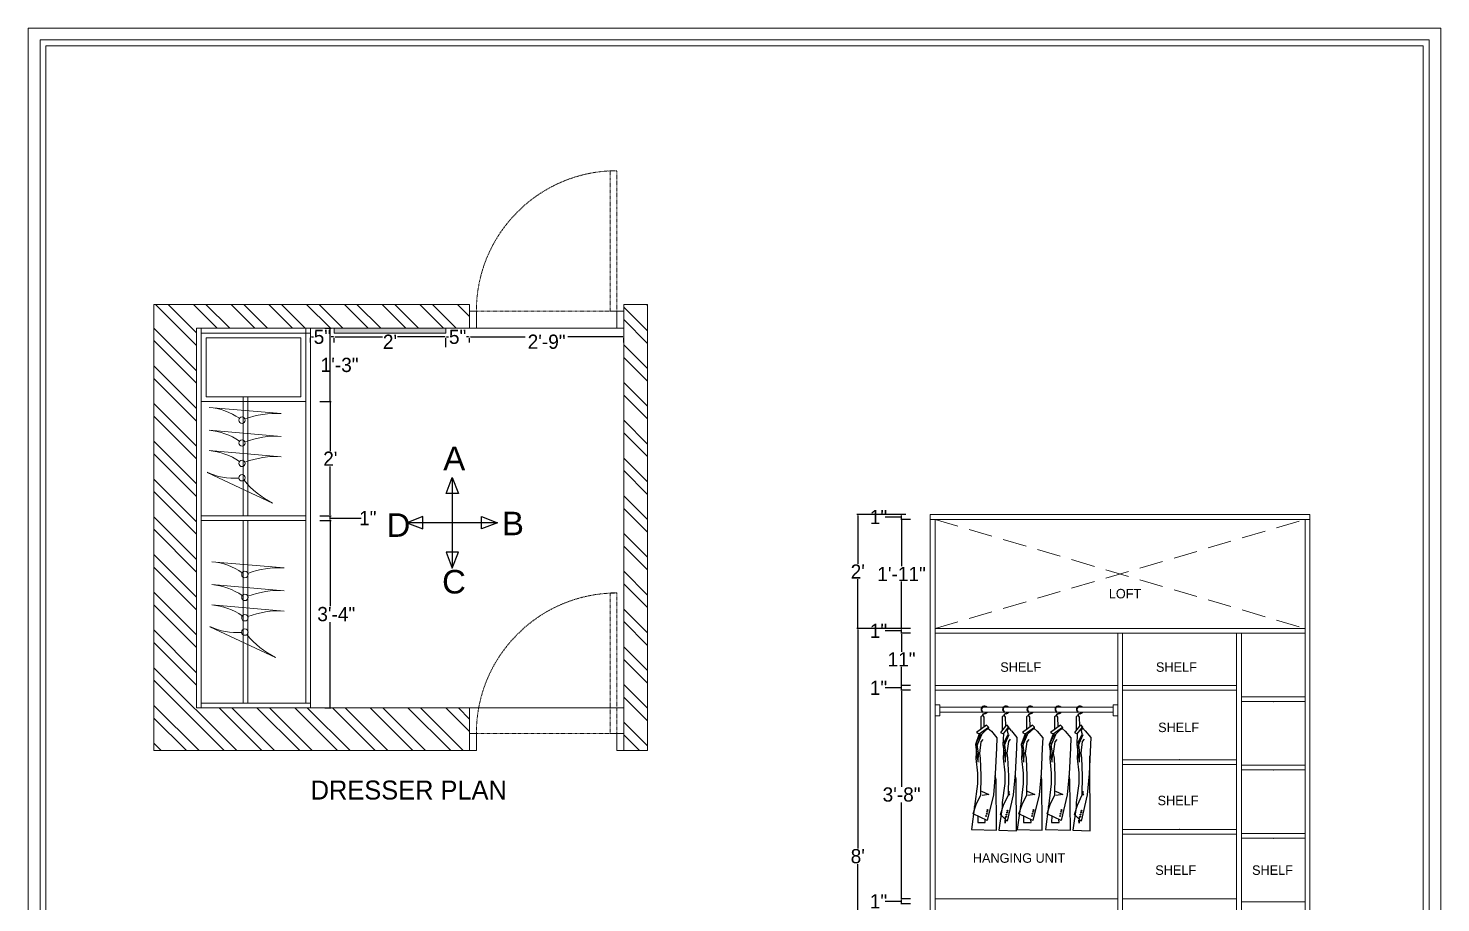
# Model space of a CAD drawing. Header units: inches. Extents: x 15448 to 46480, y -8154 to 0.
# Drawn here: x 22718.7 to 23016.3, y -5730.1 to -5545.8 of the extents above; entities that cross this region are included whole.
import ezdxf

# ---------------------------------------------------------------- set-up
doc = ezdxf.new("R2010")
doc.units = ezdxf.units.IN
doc.header["$MEASUREMENT"] = 0
for name, pattern in [('AUDIT_D_060311083008-3', [0]), ('DASHED2', [0.375, 0.25, -0.125]), ('HIDDEN', [0.375, 0.25, -0.125])]:
    doc.linetypes.add(name, pattern=pattern)
for name, color, linetype in [('.', 30, 'Continuous'), ('A-DOOR', 251, 'AUDIT_D_060311083008-3'), ('A-Door-Frame', 1, 'Continuous'), ('A-Door-Swing', 8, 'HIDDEN'), ('furni', 253, 'Continuous'), ('IEL-HATCH-002', 7, 'Continuous')]:
    doc.layers.add(name, color=color, linetype=linetype)
doc.layers.add('Furniture', color=251, linetype='Continuous', lineweight=18)
doc.layers.add('ROD', color=7, linetype='Continuous', lineweight=9)
doc.layers.add('PDF9_TEXT', color=7, linetype='Continuous', true_color=0xdadada)
doc.styles.add('b.k', font='verdana.ttf')
doc.styles.add('HEMI', font='stylu.ttf')
doc.styles.add('PDF Arial', font='arial.ttf')
doc.dimstyles.new('STANDARD$0', dxfattribs={"dimscale": 0, "dimtxt": 6, "dimasz": 3, "dimexe": 2, "dimexo": 2, "dimgap": 0, "dimtad": 0, "dimtih": 1, "dimtoh": 1, "dimdec": 1, "dimzin": 0, "dimdsep": 46, "dimlunit": 4, "dimtxsty": 'b.k', "dimcen": 2.5, "dimclrd": 256, "dimclre": 256, "dimclrt": 256, "dimadec": 0, "dimazin": 0, "dimtfac": 1, "dimtdec": 1, "dimtofl": 0, "dimtmove": 2, "dimatfit": 2, "dimfxl": 1, "dimfrac": 2, "dimtolj": 1, "dimtzin": 0, "dimlwd": 9, "dimlwe": 9, "dimarcsym": 0})

# ---------------------------------------------------------------- blocks, each defined once
blk = doc.blocks.new('*U1')
at = {"layer": 'A-Door-Frame', "lineweight": 5}
for p, q in [((0, -100), (0, 0)), ((900, -100), (900, 0))]:
    blk.add_line(p, q, dxfattribs=at)
for points in [[(0, -100), (40, -100), (40, 0), (0, 0)], [(900, -100), (860, -100), (860, 0), (900, 0)]]:
    blk.add_lwpolyline(points, dxfattribs=at)
at = {"layer": 'A-Door-Swing', "linetype": 'DASHED2', "lineweight": 5}
blk.add_line((47.3, 0), (867.3, 0), dxfattribs=at)
blk.add_lwpolyline([(40, 0), (40, 820), (80, 820), (80, 0)], close=True, dxfattribs=at)
blk.add_arc((40, 0), 820, 360, 90, dxfattribs=at)
blk = doc.blocks.new('SHS')
at = {"layer": 'Furniture', "color": 133, "lineweight": 5, "true_color": 0x84cdcc}
for p, q in [((16865.55, -2625.54), (16859.06, -2639.35)), ((16870.14, -2625.95), (16868.85, -2641.16)), ((16874.42, -2625.95), (16873.13, -2641.16)), ((16879.24, -2625.95), (16877.96, -2641.16))]:
    blk.add_line(p, q, dxfattribs=at)
for centre in [(16864.41, -2632.91), (16867.44, -2632.91), (16871.73, -2632.91), (16876.55, -2632.91)]:
    blk.add_circle(centre, 0.673, dxfattribs=at)
for centre, radius, start, end in [((16877.49, -2631.17), 13.19, 154.7514, 184.6513), ((16856.99, -2624.86), 13.19, 325.3487, 355.2486), ((16861.27, -2624.86), 13.19, 325.3487, 355.2486), ((16866.09, -2624.86), 13.19, 325.3487, 355.2486), ((16875.7, -2647.71), 18.62, 129.3984, 153.3097), ((16850.27, -2640.08), 18.62, 356.6903, 20.6016), ((16854.55, -2640.08), 18.62, 356.6903, 20.6016), ((16859.37, -2640.08), 18.62, 356.6903, 20.6016)]:
    blk.add_arc(centre, radius, start, end, dxfattribs=at)
blk = doc.blocks.new('rdth')
at = {"color": 18, "true_color": 0x000000}
for p, q in [((3608.23, 822.91), (3606.66, 821.75)), ((3607.32, 824.21), (3607.31, 822.23)), ((3607.87, 822.64), (3607.83, 824.19)), ((3608.23, 822.91), (3608.55, 822.59)), ((3611.34, 822.95), (3610.41, 821.79)), ((3610.69, 824.21), (3610.67, 822.12)), ((3610.85, 821.58), (3611.67, 822.63)), ((3611.23, 822.81), (3611.2, 824.19)), ((3611.34, 822.95), (3611.67, 822.63)), ((3611.7, 822.51), (3611.67, 822.63)), ((3615.39, 822.91), (3613.82, 821.75)), ((3614.48, 824.21), (3614.47, 822.23)), ((3615.03, 822.64), (3614.99, 824.19)), ((3615.39, 822.91), (3615.71, 822.59)), ((3619.77, 822.91), (3618.2, 821.75)), ((3618.86, 824.21), (3618.85, 822.23)), ((3619.41, 822.64), (3619.37, 824.19)), ((3619.77, 822.91), (3620.1, 822.59)), ((3622.89, 822.95), (3621.95, 821.79)), ((3622.23, 824.21), (3622.22, 822.12)), ((3622.4, 821.58), (3623.21, 822.63)), ((3622.77, 822.81), (3622.74, 824.19)), ((3622.89, 822.95), (3623.21, 822.63)), ((3623.24, 822.51), (3623.21, 822.63)), ((3607.1, 821.54), (3606.49, 819.88)), ((3607.43, 821.39), (3606.65, 819.6)), ((3606.66, 821.75), (3607.43, 821.38)), ((3606.68, 820.22), (3607.32, 821.44)), ((3607.1, 821.54), (3608.55, 822.59)), ((3607.38, 821.41), (3608.07, 822.09)), ((3607.4, 820.33), (3607.71, 820.69)), ((3608.58, 822.47), (3608.07, 822.09)), ((3608.48, 822.4), (3608.98, 821.97)), ((3608.58, 822.47), (3608.55, 822.59)), ((3608.98, 821.97), (3609.83, 820.93)), ((3609.83, 820.93), (3609.77, 819.35)), ((3610.41, 821.79), (3610.85, 821.58)), ((3610.85, 821.58), (3610.77, 819.92)), ((3611.71, 821.43), (3610.94, 819.64)), ((3610.96, 820.26), (3611.61, 821.48)), ((3611.7, 822.51), (3611.45, 822.13)), ((3611.67, 821.45), (3611.45, 822.13)), ((3611.69, 822.51), (3612.09, 822.01)), ((3611.69, 820.37), (3611.99, 820.73)), ((3612.1, 822.01), (3612.95, 820.97)), ((3612.95, 820.97), (3612.89, 819.4)), ((3614.26, 821.54), (3613.65, 819.88)), ((3614.59, 821.39), (3613.81, 819.6)), ((3613.82, 821.75), (3614.59, 821.38)), ((3613.84, 820.22), (3614.48, 821.44)), ((3614.26, 821.54), (3615.71, 822.59)), ((3614.54, 821.41), (3615.23, 822.09)), ((3614.56, 820.33), (3614.86, 820.69)), ((3615.74, 822.47), (3615.23, 822.09)), ((3615.64, 822.4), (3616.14, 821.97)), ((3615.74, 822.47), (3615.71, 822.59)), ((3616.14, 821.97), (3616.99, 820.93)), ((3616.99, 820.93), (3616.93, 819.35)), ((3618.64, 821.54), (3618.03, 819.88)), ((3618.97, 821.39), (3618.19, 819.6)), ((3618.2, 821.75), (3618.97, 821.38)), ((3618.22, 820.22), (3618.86, 821.44)), ((3618.64, 821.54), (3620.1, 822.59)), ((3618.92, 821.41), (3619.61, 822.09)), ((3618.94, 820.33), (3619.25, 820.69)), ((3620.12, 822.47), (3619.61, 822.09)), ((3620.02, 822.4), (3620.52, 821.97)), ((3620.12, 822.47), (3620.1, 822.59)), ((3620.52, 821.97), (3621.38, 820.93)), ((3621.38, 820.93), (3621.31, 819.35)), ((3621.95, 821.79), (3622.4, 821.58)), ((3622.4, 821.58), (3622.32, 819.92)), ((3623.26, 821.43), (3622.48, 819.64)), ((3622.51, 820.26), (3623.15, 821.48)), ((3623.24, 822.51), (3622.99, 822.13)), ((3623.21, 821.45), (3622.99, 822.13)), ((3623.23, 822.51), (3623.63, 822.01)), ((3623.23, 820.37), (3623.53, 820.73)), ((3623.64, 822.01), (3624.49, 820.97)), ((3624.49, 820.97), (3624.25, 815.33)), ((3606.49, 819.88), (3606.83, 817.52)), ((3606.65, 819.6), (3606.55, 817.71)), ((3606.68, 820.22), (3606.91, 818.54)), ((3606.91, 818.54), (3606.86, 817.12)), ((3607.16, 818.5), (3607.4, 820.33)), ((3607.28, 817.78), (3607.16, 818.5)), ((3609.77, 819.35), (3609.59, 815.29)), ((3610.77, 819.92), (3611.12, 817.56)), ((3610.94, 819.64), (3610.84, 817.76)), ((3610.96, 820.26), (3611.2, 818.58)), ((3611.2, 818.58), (3611.14, 817.16)), ((3611.45, 818.55), (3611.69, 820.37)), ((3611.57, 817.82), (3611.45, 818.55)), ((3612.89, 819.4), (3612.71, 815.33)), ((3613.65, 819.88), (3613.99, 817.52)), ((3613.81, 819.6), (3613.71, 817.71)), ((3613.84, 820.22), (3614.07, 818.54)), ((3614.07, 818.54), (3614.02, 817.12)), ((3614.32, 818.5), (3614.56, 820.33)), ((3614.44, 817.78), (3614.32, 818.5)), ((3616.93, 819.35), (3616.75, 815.29)), ((3618.03, 819.88), (3618.37, 817.52)), ((3618.19, 819.6), (3618.09, 817.71)), ((3618.22, 820.22), (3618.46, 818.54)), ((3618.46, 818.54), (3618.4, 817.12)), ((3618.7, 818.5), (3618.94, 820.33)), ((3618.82, 817.78), (3618.7, 818.5)), ((3621.31, 819.35), (3621.13, 815.29)), ((3622.32, 819.92), (3622.66, 817.56)), ((3622.48, 819.64), (3622.38, 817.76)), ((3622.51, 820.26), (3622.74, 818.58)), ((3622.74, 818.58), (3622.69, 817.16)), ((3622.99, 818.55), (3623.23, 820.37)), ((3623.11, 817.82), (3622.99, 818.55)), ((3606.55, 817.71), (3606.79, 815.41)), ((3607.4, 814.98), (3607.28, 817.78)), ((3610.84, 817.76), (3611.08, 815.45)), ((3611.69, 815.02), (3611.57, 817.82)), ((3613.71, 817.71), (3613.95, 815.41)), ((3614.56, 814.98), (3614.44, 817.78)), ((3618.09, 817.71), (3618.34, 815.41)), ((3618.94, 814.98), (3618.82, 817.78)), ((3622.38, 817.76), (3622.62, 815.45)), ((3623.23, 815.02), (3623.11, 817.82)), ((3624.43, 806.42), (3624.37, 818.15)), ((3606.79, 815.41), (3606.79, 813.77)), ((3607.34, 812.01), (3607.4, 814.98)), ((3609.59, 815.29), (3609.29, 812.01)), ((3609.71, 814.44), (3609.57, 815.04)), ((3609.77, 806.53), (3609.71, 814.44)), ((3611.08, 813.81), (3610.66, 810.83)), ((3611.08, 815.45), (3611.08, 813.81)), ((3611.63, 812.05), (3611.69, 815.02)), ((3612.71, 815.33), (3612.4, 812.05)), ((3612.83, 814.48), (3612.68, 815.08)), ((3612.89, 806.42), (3612.83, 814.48)), ((3613.95, 815.41), (3613.95, 813.77)), ((3614.5, 812.01), (3614.56, 814.98)), ((3616.75, 815.29), (3616.45, 812.01)), ((3616.87, 814.44), (3616.73, 815.04)), ((3616.93, 806.53), (3616.87, 814.44)), ((3618.34, 815.41), (3618.34, 813.77)), ((3618.88, 812.01), (3618.94, 814.98)), ((3621.13, 815.29), (3620.83, 812.01)), ((3621.25, 814.44), (3621.11, 815.04)), ((3621.31, 806.53), (3621.25, 814.44)), ((3622.62, 813.81), (3622.2, 810.83)), ((3622.62, 815.45), (3622.62, 813.81)), ((3623.17, 812.05), (3623.23, 815.02)), ((3624.25, 815.33), (3623.94, 812.05)), ((3606.79, 813.77), (3606.37, 810.22)), ((3606.61, 810.54), (3607.34, 812.01)), ((3607.43, 812.59), (3608.6, 812.11)), ((3608.6, 812.11), (3607.53, 811.95)), ((3609.29, 812.01), (3608.32, 808.04)), ((3610.9, 810.43), (3611.63, 812.05)), ((3612.4, 812.05), (3611.43, 807.93)), ((3611.72, 812.63), (3611.72, 812.15)), ((3611.72, 812.15), (3611.81, 811.99)), ((3613.95, 813.77), (3613.53, 810.22)), ((3613.77, 810.54), (3614.5, 812.01)), ((3614.59, 812.59), (3615.76, 812.11)), ((3615.76, 812.11), (3614.69, 811.95)), ((3616.45, 812.01), (3615.48, 808.04)), ((3618.34, 813.77), (3617.91, 810.22)), ((3618.15, 810.54), (3618.88, 812.01)), ((3618.97, 812.59), (3620.14, 812.11)), ((3620.14, 812.11), (3619.07, 811.95)), ((3620.83, 812.01), (3619.86, 808.04)), ((3622.44, 810.43), (3623.17, 812.05)), ((3623.94, 812.05), (3622.98, 807.93)), ((3623.26, 812.63), (3623.26, 812.15)), ((3623.26, 812.15), (3623.36, 811.99)), ((3606.37, 810.24), (3605.87, 806.63)), ((3606.13, 809.08), (3606.61, 810.54)), ((3606.37, 810.22), (3606.37, 810.24)), ((3610.66, 810.13), (3610.15, 806.52)), ((3610.42, 808.97), (3610.9, 810.43)), ((3610.66, 810.83), (3610.66, 810.13)), ((3613.53, 810.24), (3613.03, 806.63)), ((3613.29, 809.08), (3613.77, 810.54)), ((3613.53, 810.22), (3613.53, 810.24)), ((3617.91, 810.24), (3617.41, 806.63)), ((3617.67, 809.08), (3618.15, 810.54)), ((3617.91, 810.22), (3617.91, 810.24)), ((3622.2, 810.13), (3621.7, 806.52)), ((3621.96, 808.97), (3622.44, 810.43)), ((3622.2, 810.83), (3622.2, 810.13)), ((3608.32, 808.04), (3606.13, 809.08)), ((3606.87, 808.73), (3606.85, 807.7)), ((3606.85, 807.7), (3608.01, 807.72)), ((3608.01, 807.72), (3608, 808.2)), ((3611.43, 807.93), (3610.42, 808.97)), ((3611.12, 807.61), (3611.11, 808.09)), ((3611.14, 807.59), (3611.12, 807.61)), ((3611.15, 808.62), (3611.14, 807.59)), ((3615.48, 808.04), (3613.29, 809.08)), ((3614.02, 808.73), (3614.01, 807.7)), ((3614.01, 807.7), (3615.17, 807.72)), ((3615.17, 807.72), (3615.15, 808.2)), ((3619.86, 808.04), (3617.67, 809.08)), ((3618.41, 808.73), (3618.39, 807.7)), ((3618.39, 807.7), (3619.55, 807.72)), ((3619.55, 807.72), (3619.54, 808.2)), ((3622.98, 807.93), (3621.96, 808.97)), ((3622.67, 807.61), (3622.65, 808.09)), ((3622.68, 807.59), (3622.67, 807.61)), ((3622.69, 808.62), (3622.68, 807.59)), ((3605.87, 806.63), (3609.77, 806.53)), ((3610.15, 806.52), (3612.89, 806.42)), ((3613.03, 806.63), (3616.93, 806.53)), ((3617.41, 806.63), (3621.31, 806.53)), ((3621.7, 806.52), (3624.43, 806.42))]:
    blk.add_line(p, q, dxfattribs=at)
for centre, radius in [((3607.62, 824.97), 0.055), ((3610.97, 824.97), 0.055), ((3614.78, 824.97), 0.055), ((3619.16, 824.97), 0.055), ((3622.51, 824.97), 0.055), ((3608.33, 809.38), 0.0683), ((3608.38, 809.66), 0.0683), ((3611.5, 809.55), 0.0683), ((3615.49, 809.38), 0.0683), ((3615.54, 809.66), 0.0683), ((3619.87, 809.38), 0.0683), ((3619.92, 809.66), 0.0683), ((3623.04, 809.55), 0.0683), ((3608.19, 808.73), 0.0683), ((3608.25, 809.06), 0.0683), ((3611.3, 808.61), 0.0683), ((3611.36, 808.95), 0.0683), ((3611.45, 809.27), 0.0683), ((3615.35, 808.73), 0.0683), ((3615.41, 809.06), 0.0683), ((3619.73, 808.73), 0.0683), ((3619.79, 809.06), 0.0683), ((3622.84, 808.61), 0.0683), ((3622.91, 808.95), 0.0683), ((3622.99, 809.27), 0.0683)]:
    blk.add_circle(centre, radius, dxfattribs=at)
for centre, radius, start, end in [((3607.9, 825.38), 0.522, 58.8889, 230.4094), ((3607.9, 825.38), 0.465, 58.8889, 230.4094), ((3607.86, 825.31), 0.552, 278.1438, 320.7311), ((3607.86, 825.31), 0.609, 278.1438, 325.0188), ((3607.86, 825.31), 0.552, 46.2084, 58.8889), ((3607.86, 825.31), 0.609, 40.831, 58.8889), ((3611.26, 825.38), 0.522, 58.8889, 230.4094), ((3611.26, 825.38), 0.465, 58.8889, 230.4094), ((3611.21, 825.31), 0.552, 278.1438, 320.7311), ((3611.21, 825.31), 0.609, 278.1438, 325.0188), ((3611.21, 825.31), 0.552, 46.2084, 58.8889), ((3611.21, 825.31), 0.609, 40.831, 58.8889), ((3615.06, 825.38), 0.522, 58.8889, 230.4094), ((3615.06, 825.38), 0.465, 58.8889, 230.4094), ((3615.01, 825.31), 0.552, 278.1438, 320.7311), ((3615.01, 825.31), 0.609, 278.1438, 325.0188), ((3615.01, 825.31), 0.552, 46.2084, 58.8889), ((3615.01, 825.31), 0.609, 40.831, 58.8889), ((3619.44, 825.38), 0.522, 58.8889, 230.4094), ((3619.44, 825.38), 0.465, 58.8889, 230.4094), ((3619.4, 825.31), 0.552, 278.1438, 320.7311), ((3619.4, 825.31), 0.609, 278.1438, 325.0188), ((3619.4, 825.31), 0.552, 46.2084, 58.8889), ((3619.4, 825.31), 0.609, 40.831, 58.8889), ((3622.8, 825.38), 0.522, 58.8889, 230.4094), ((3622.8, 825.38), 0.465, 58.8889, 230.4094), ((3622.75, 825.31), 0.552, 278.1438, 320.7311), ((3622.75, 825.31), 0.609, 278.1438, 325.0188), ((3622.75, 825.31), 0.552, 46.2084, 58.8889), ((3622.75, 825.31), 0.609, 40.831, 58.8889), ((3607.57, 824.07), 0.288, 24.2419, 150.7783), ((3608, 824.31), 0.457, 98.1438, 177.8717), ((3608, 824.31), 0.4, 98.1438, 177.7449), ((3610.94, 824.07), 0.288, 24.2419, 150.7783), ((3611.35, 824.31), 0.457, 98.1438, 177.8717), ((3611.35, 824.31), 0.4, 98.1438, 177.7449), ((3614.73, 824.07), 0.288, 24.2419, 150.7783), ((3615.16, 824.31), 0.457, 98.1438, 177.8717), ((3615.16, 824.31), 0.4, 98.1438, 177.7449), ((3619.11, 824.07), 0.288, 24.2419, 150.7783), ((3619.54, 824.31), 0.457, 98.1438, 177.8717), ((3619.54, 824.31), 0.4, 98.1438, 177.7449), ((3622.48, 824.07), 0.288, 24.2419, 150.7783), ((3622.89, 824.31), 0.457, 98.1438, 177.8717), ((3622.89, 824.31), 0.4, 98.1438, 177.7449)]:
    blk.add_arc(centre, radius, start, end, dxfattribs=at)
blk = doc.blocks.new('*D796')
at = {"color": 1, "lineweight": -2, "transparency": 16777216}
for p, q in [((22899.4, -5729.81), (22899.22, -5729.81)), ((22902.66, -5729.81), (22899.4, -5729.81)), ((22902.66, -5730.13), (22902.66, -5729.49))]:
    blk.add_line(p, q, dxfattribs=at)
at = {"color": 254, "lineweight": -2, "transparency": 16777216}
for p, q in [((22904.54, -5729.31), (22902.48, -5729.31)), ((22904.54, -5730.31), (22902.48, -5730.31))]:
    blk.add_line(p, q, dxfattribs=at)
at = {"color": 1, "transparency": 16777216}
for points in [[(22902.63, -5729.49), (22902.69, -5729.49), (22902.66, -5729.31)], [(22902.63, -5730.13), (22902.69, -5730.13), (22902.66, -5730.31)]]:
    blk.add_solid(points, dxfattribs=at)
at = {"layer": 'Defpoints', "color": 0, "transparency": 16777216}
for p in [(22902.66, -5729.31), (22907.54, -5729.31), (22907.54, -5730.31)]:
    blk.add_point(p, dxfattribs=at)
at = {"color": 1, "lineweight": 5, "transparency": 16777216, "insert": (22897.8, -5729.81), "char_height": 3, "attachment_point": 5, "style": 'HEMI'}
blk.add_mtext('\\A1;1"', dxfattribs=at)
blk = doc.blocks.new('*D797')
at = {"color": 254, "lineweight": -2, "transparency": 16777216}
for p, q in [((22904.54, -5685.31), (22902.48, -5685.31)), ((22904.54, -5729.31), (22902.48, -5729.31))]:
    blk.add_line(p, q, dxfattribs=at)
at = {"color": 1, "lineweight": -2, "transparency": 16777216}
for p, q in [((22902.66, -5685.49), (22902.66, -5705.67)), ((22902.66, -5729.13), (22902.66, -5708.95))]:
    blk.add_line(p, q, dxfattribs=at)
at = {"color": 1, "transparency": 16777216}
for points in [[(22902.63, -5685.49), (22902.69, -5685.49), (22902.66, -5685.31)], [(22902.63, -5729.13), (22902.69, -5729.13), (22902.66, -5729.31)]]:
    blk.add_solid(points, dxfattribs=at)
at = {"layer": 'Defpoints', "color": 0, "transparency": 16777216}
for p in [(22902.66, -5685.31), (22907.54, -5685.31), (22907.54, -5729.31)]:
    blk.add_point(p, dxfattribs=at)
at = {"color": 1, "lineweight": 5, "transparency": 16777216, "insert": (22902.66, -5707.31), "char_height": 3, "attachment_point": 5, "style": 'HEMI'}
blk.add_mtext('\\A1;3\'-8"', dxfattribs=at)
blk = doc.blocks.new('*D798')
at = {"color": 254, "lineweight": -2, "transparency": 16777216}
for p, q in [((22904.54, -5684.31), (22902.48, -5684.31)), ((22904.54, -5685.31), (22902.48, -5685.31))]:
    blk.add_line(p, q, dxfattribs=at)
at = {"color": 1, "lineweight": -2, "transparency": 16777216}
for p, q in [((22899.4, -5684.81), (22899.22, -5684.81)), ((22902.66, -5684.81), (22899.4, -5684.81)), ((22902.66, -5685.13), (22902.66, -5684.49))]:
    blk.add_line(p, q, dxfattribs=at)
at = {"color": 1, "transparency": 16777216}
for points in [[(22902.63, -5684.49), (22902.69, -5684.49), (22902.66, -5684.31)], [(22902.63, -5685.13), (22902.69, -5685.13), (22902.66, -5685.31)]]:
    blk.add_solid(points, dxfattribs=at)
at = {"layer": 'Defpoints', "color": 0, "transparency": 16777216}
for p in [(22902.66, -5684.31), (22907.54, -5684.31), (22907.54, -5685.31)]:
    blk.add_point(p, dxfattribs=at)
at = {"color": 1, "lineweight": 5, "transparency": 16777216, "insert": (22897.8, -5684.81), "char_height": 3, "attachment_point": 5, "style": 'HEMI'}
blk.add_mtext('\\A1;1"', dxfattribs=at)
blk = doc.blocks.new('*D799')
at = {"color": 254, "lineweight": -2, "transparency": 16777216}
for p, q in [((22904.54, -5673.31), (22902.48, -5673.31)), ((22904.54, -5684.31), (22902.48, -5684.31))]:
    blk.add_line(p, q, dxfattribs=at)
at = {"color": 1, "lineweight": -2, "transparency": 16777216}
for p, q in [((22902.66, -5673.49), (22902.66, -5677.2)), ((22902.66, -5684.13), (22902.66, -5680.42))]:
    blk.add_line(p, q, dxfattribs=at)
at = {"color": 1, "transparency": 16777216}
for points in [[(22902.63, -5673.49), (22902.69, -5673.49), (22902.66, -5673.31)], [(22902.63, -5684.13), (22902.69, -5684.13), (22902.66, -5684.31)]]:
    blk.add_solid(points, dxfattribs=at)
at = {"layer": 'Defpoints', "color": 0, "transparency": 16777216}
for p in [(22902.66, -5673.31), (22907.54, -5673.31), (22907.54, -5684.31)]:
    blk.add_point(p, dxfattribs=at)
at = {"color": 1, "lineweight": 5, "transparency": 16777216, "insert": (22902.66, -5678.81), "char_height": 3, "attachment_point": 5, "style": 'HEMI'}
blk.add_mtext('\\A1;11"', dxfattribs=at)
blk = doc.blocks.new('*D800')
at = {"color": 254, "lineweight": -2, "transparency": 16777216}
for p, q in [((22904.54, -5672.31), (22902.48, -5672.31)), ((22904.54, -5673.31), (22902.48, -5673.31))]:
    blk.add_line(p, q, dxfattribs=at)
at = {"color": 1, "lineweight": -2, "transparency": 16777216}
for p, q in [((22902.66, -5673.13), (22902.66, -5672.49)), ((22899.4, -5672.81), (22899.22, -5672.81)), ((22902.66, -5672.81), (22899.4, -5672.81))]:
    blk.add_line(p, q, dxfattribs=at)
at = {"color": 1, "transparency": 16777216}
for points in [[(22902.63, -5672.49), (22902.69, -5672.49), (22902.66, -5672.31)], [(22902.63, -5673.13), (22902.69, -5673.13), (22902.66, -5673.31)]]:
    blk.add_solid(points, dxfattribs=at)
at = {"layer": 'Defpoints', "color": 0, "transparency": 16777216}
for p in [(22902.66, -5672.31), (22907.54, -5672.31), (22907.54, -5673.31)]:
    blk.add_point(p, dxfattribs=at)
at = {"color": 1, "lineweight": 5, "transparency": 16777216, "insert": (22897.8, -5672.81), "char_height": 3, "attachment_point": 5, "style": 'HEMI'}
blk.add_mtext('\\A1;1"', dxfattribs=at)
blk = doc.blocks.new('*D801')
at = {"color": 254, "lineweight": -2, "transparency": 16777216}
for p, q in [((22904.54, -5649.31), (22902.48, -5649.31)), ((22904.54, -5672.31), (22902.48, -5672.31))]:
    blk.add_line(p, q, dxfattribs=at)
at = {"color": 1, "lineweight": -2, "transparency": 16777216}
for p, q in [((22902.66, -5649.49), (22902.66, -5659.2)), ((22902.66, -5672.13), (22902.66, -5662.42))]:
    blk.add_line(p, q, dxfattribs=at)
at = {"color": 1, "transparency": 16777216}
for points in [[(22902.63, -5649.49), (22902.69, -5649.49), (22902.66, -5649.31)], [(22902.63, -5672.13), (22902.69, -5672.13), (22902.66, -5672.31)]]:
    blk.add_solid(points, dxfattribs=at)
at = {"layer": 'Defpoints', "color": 0, "transparency": 16777216}
for p in [(22902.66, -5649.31), (22907.54, -5649.31), (22907.54, -5672.31)]:
    blk.add_point(p, dxfattribs=at)
at = {"color": 1, "lineweight": 5, "transparency": 16777216, "insert": (22902.66, -5660.81), "char_height": 3, "attachment_point": 5, "style": 'HEMI'}
blk.add_mtext('\\A1;1\'-11"', dxfattribs=at)
blk = doc.blocks.new('*D802')
at = {"color": 254, "lineweight": -2, "transparency": 16777216}
for p, q in [((22903.54, -5648.31), (22902.48, -5648.31)), ((22904.54, -5649.31), (22902.48, -5649.31))]:
    blk.add_line(p, q, dxfattribs=at)
at = {"color": 1, "lineweight": -2, "transparency": 16777216}
for p, q in [((22902.66, -5649.13), (22902.66, -5648.49)), ((22899.4, -5648.81), (22899.22, -5648.81)), ((22902.66, -5648.81), (22899.4, -5648.81))]:
    blk.add_line(p, q, dxfattribs=at)
at = {"color": 1, "transparency": 16777216}
for points in [[(22902.63, -5648.49), (22902.69, -5648.49), (22902.66, -5648.31)], [(22902.63, -5649.13), (22902.69, -5649.13), (22902.66, -5649.31)]]:
    blk.add_solid(points, dxfattribs=at)
at = {"layer": 'Defpoints', "color": 0, "transparency": 16777216}
for p in [(22902.66, -5648.31), (22906.54, -5648.31), (22907.54, -5649.31)]:
    blk.add_point(p, dxfattribs=at)
at = {"color": 1, "lineweight": 5, "transparency": 16777216, "insert": (22897.8, -5648.81), "char_height": 3, "attachment_point": 5, "style": 'HEMI'}
blk.add_mtext('\\A1;1"', dxfattribs=at)
blk = doc.blocks.new('*D804')
at = {"color": 254, "lineweight": -2, "transparency": 16777216}
for p, q in [((22904.54, -5672.31), (22893.25, -5672.31)), ((22904.54, -5768.31), (22893.25, -5768.31))]:
    blk.add_line(p, q, dxfattribs=at)
at = {"color": 1, "lineweight": -2, "transparency": 16777216}
for p, q in [((22893.43, -5672.49), (22893.43, -5718.67)), ((22893.43, -5768.13), (22893.43, -5721.95))]:
    blk.add_line(p, q, dxfattribs=at)
at = {"color": 1, "transparency": 16777216}
for points in [[(22893.4, -5672.49), (22893.46, -5672.49), (22893.43, -5672.31)], [(22893.4, -5768.13), (22893.46, -5768.13), (22893.43, -5768.31)]]:
    blk.add_solid(points, dxfattribs=at)
at = {"layer": 'Defpoints', "color": 0, "transparency": 16777216}
for p in [(22893.43, -5672.31), (22907.54, -5672.31), (22907.54, -5768.31)]:
    blk.add_point(p, dxfattribs=at)
at = {"color": 1, "lineweight": 5, "transparency": 16777216, "insert": (22893.43, -5720.31), "char_height": 3, "attachment_point": 5, "style": 'HEMI'}
blk.add_mtext("\\A1;8'", dxfattribs=at)
blk = doc.blocks.new('*D805')
at = {"color": 254, "lineweight": -2, "transparency": 16777216}
for p, q in [((22903.54, -5648.31), (22893.25, -5648.31)), ((22904.54, -5672.31), (22893.25, -5672.31))]:
    blk.add_line(p, q, dxfattribs=at)
at = {"color": 1, "lineweight": -2, "transparency": 16777216}
for p, q in [((22893.43, -5648.49), (22893.43, -5658.69)), ((22893.43, -5672.13), (22893.43, -5661.93))]:
    blk.add_line(p, q, dxfattribs=at)
at = {"color": 1, "transparency": 16777216}
for points in [[(22893.4, -5648.49), (22893.46, -5648.49), (22893.43, -5648.31)], [(22893.4, -5672.13), (22893.46, -5672.13), (22893.43, -5672.31)]]:
    blk.add_solid(points, dxfattribs=at)
at = {"layer": 'Defpoints', "color": 0, "transparency": 16777216}
for p in [(22893.43, -5648.31), (22906.54, -5648.31), (22907.54, -5672.31)]:
    blk.add_point(p, dxfattribs=at)
at = {"color": 1, "lineweight": 5, "transparency": 16777216, "insert": (22893.43, -5660.31), "char_height": 3, "attachment_point": 5, "style": 'HEMI'}
blk.add_mtext("\\A1;2'", dxfattribs=at)
blk = doc.blocks.new('RGE')
for p, q in [((13927.49, 4640.67), (13927.49, 4613.06)), ((13941.3, 4626.86), (13913.68, 4626.86))]:
    blk.add_line(p, q)
for points in [[(13927.49, 4640.67), (13929.37, 4635.81), (13927.49, 4635.81), (13925.61, 4635.81)], [(13913.68, 4626.86), (13918.54, 4624.98), (13918.54, 4626.86), (13918.54, 4628.74)], [(13941.3, 4626.86), (13936.44, 4624.98), (13936.44, 4626.86), (13936.44, 4628.74)], [(13927.49, 4613.06), (13929.37, 4617.92), (13927.49, 4617.92), (13925.61, 4617.92)]]:
    blk.add_lwpolyline(points, close=True)
at = {"layer": 'PDF9_TEXT', "color": 240, "true_color": 0xe90039, "char_height": 7.1792, "attachment_point": 7, "style": 'PDF Arial'}
for s, insert in [('{\\C256;\\c0;A}', (13924.75, 4642.89)), ('{\\C256;\\c0;B}', (13942.63, 4623.07)), ('{\\C256;\\c0;D}', (13907.48, 4622.58)), ('{\\C256;\\c0;C}', (13924.39, 4605.21))]:
    blk.add_mtext(s, dxfattribs=dict(at, insert=insert))
blk = doc.blocks.new('*D826')
at = {"color": 254, "lineweight": -2, "transparency": 16777216}
for p, q in [((22780.12, -5649.54), (22782.48, -5649.54)), ((22781.12, -5689.04), (22782.48, -5689.04))]:
    blk.add_line(p, q, dxfattribs=at)
at = {"color": 1, "lineweight": -2, "transparency": 16777216}
for p, q in [((22782.3, -5649.72), (22782.3, -5667.63)), ((22782.3, -5688.86), (22782.3, -5670.95))]:
    blk.add_line(p, q, dxfattribs=at)
at = {"color": 1, "transparency": 16777216}
for points in [[(22782.27, -5649.72), (22782.33, -5649.72), (22782.3, -5649.54)], [(22782.27, -5688.86), (22782.33, -5688.86), (22782.3, -5689.04)]]:
    blk.add_solid(points, dxfattribs=at)
at = {"layer": 'Defpoints', "color": 0, "transparency": 16777216}
for p in [(22777.12, -5649.54), (22782.3, -5649.54), (22778.12, -5689.04)]:
    blk.add_point(p, dxfattribs=at)
at = {"color": 1, "lineweight": 5, "transparency": 16777216, "insert": (22783.55, -5669.29), "char_height": 3, "attachment_point": 5, "style": 'HEMI'}
blk.add_mtext('\\A1;3\'-4"', dxfattribs=at)
blk = doc.blocks.new('*D827')
at = {"color": 254, "lineweight": -2, "transparency": 16777216}
for p, q in [((22780.12, -5648.54), (22782.48, -5648.54)), ((22780.12, -5649.54), (22782.48, -5649.54))]:
    blk.add_line(p, q, dxfattribs=at)
at = {"color": 1, "lineweight": -2, "transparency": 16777216}
for p, q in [((22782.3, -5649.36), (22782.3, -5648.72)), ((22782.3, -5649.04), (22788.59, -5649.04)), ((22788.59, -5649.04), (22788.77, -5649.04))]:
    blk.add_line(p, q, dxfattribs=at)
at = {"color": 1, "transparency": 16777216}
for points in [[(22782.27, -5648.72), (22782.33, -5648.72), (22782.3, -5648.54)], [(22782.27, -5649.36), (22782.33, -5649.36), (22782.3, -5649.54)]]:
    blk.add_solid(points, dxfattribs=at)
at = {"layer": 'Defpoints', "color": 0, "transparency": 16777216}
for p in [(22777.12, -5648.54), (22782.3, -5648.54), (22777.12, -5649.54)]:
    blk.add_point(p, dxfattribs=at)
at = {"color": 1, "lineweight": 5, "transparency": 16777216, "insert": (22790.19, -5649.04), "char_height": 3, "attachment_point": 5, "style": 'HEMI'}
blk.add_mtext('\\A1;1"', dxfattribs=at)
blk = doc.blocks.new('*D828')
at = {"color": 254, "lineweight": -2, "transparency": 16777216}
for p, q in [((22780.12, -5624.49), (22782.48, -5624.49)), ((22780.12, -5648.54), (22782.48, -5648.54))]:
    blk.add_line(p, q, dxfattribs=at)
at = {"color": 1, "lineweight": -2, "transparency": 16777216}
for p, q in [((22782.3, -5624.67), (22782.3, -5634.9)), ((22782.3, -5648.36), (22782.3, -5638.13))]:
    blk.add_line(p, q, dxfattribs=at)
at = {"color": 1, "transparency": 16777216}
for points in [[(22782.27, -5624.67), (22782.33, -5624.67), (22782.3, -5624.49)], [(22782.27, -5648.36), (22782.33, -5648.36), (22782.3, -5648.54)]]:
    blk.add_solid(points, dxfattribs=at)
at = {"layer": 'Defpoints', "color": 0, "transparency": 16777216}
for p in [(22777.12, -5624.49), (22782.3, -5624.49), (22777.12, -5648.54)]:
    blk.add_point(p, dxfattribs=at)
at = {"color": 1, "lineweight": 5, "transparency": 16777216, "insert": (22782.3, -5636.52), "char_height": 3, "attachment_point": 5, "style": 'HEMI'}
blk.add_mtext("\\A1;2'", dxfattribs=at)
blk = doc.blocks.new('*D829')
at = {"color": 254, "lineweight": -2, "transparency": 16777216}
for p, q in [((22781.12, -5609.04), (22782.48, -5609.04)), ((22780.12, -5624.49), (22782.48, -5624.49))]:
    blk.add_line(p, q, dxfattribs=at)
at = {"color": 1, "lineweight": -2, "transparency": 16777216}
blk.add_line((22782.3, -5624.31), (22782.3, -5609.22), dxfattribs=at)
at = {"color": 1, "transparency": 16777216}
for points in [[(22782.27, -5609.22), (22782.33, -5609.22), (22782.3, -5609.04)], [(22782.27, -5624.31), (22782.33, -5624.31), (22782.3, -5624.49)]]:
    blk.add_solid(points, dxfattribs=at)
at = {"layer": 'Defpoints', "color": 0, "transparency": 16777216}
for p in [(22778.12, -5609.04), (22782.3, -5609.04), (22777.12, -5624.49)]:
    blk.add_point(p, dxfattribs=at)
at = {"color": 1, "lineweight": 5, "transparency": 16777216, "insert": (22784.25, -5616.77), "char_height": 3, "attachment_point": 5, "style": 'HEMI'}
blk.add_mtext('\\A1;1\'-3"', dxfattribs=at)
blk = doc.blocks.new('*D830')
at = {"color": 254, "lineweight": -2, "transparency": 16777216}
for p, q in [((22778.12, -5612.04), (22778.12, -5611.02)), ((22783.12, -5612.04), (22783.12, -5611.02))]:
    blk.add_line(p, q, dxfattribs=at)
at = {"color": 1, "lineweight": -2, "transparency": 16777216}
for p, q in [((22778.3, -5610.84), (22778.72, -5610.84)), ((22782.94, -5610.84), (22782.51, -5610.84))]:
    blk.add_line(p, q, dxfattribs=at)
at = {"color": 1, "transparency": 16777216}
for points in [[(22778.3, -5610.81), (22778.3, -5610.87), (22778.12, -5610.84)], [(22782.94, -5610.81), (22782.94, -5610.87), (22783.12, -5610.84)]]:
    blk.add_solid(points, dxfattribs=at)
at = {"layer": 'Defpoints', "color": 0, "transparency": 16777216}
for p in [(22778.12, -5609.04), (22783.12, -5609.04), (22783.12, -5610.84)]:
    blk.add_point(p, dxfattribs=at)
at = {"color": 1, "lineweight": 5, "transparency": 16777216, "insert": (22780.62, -5610.84), "char_height": 3, "attachment_point": 5, "style": 'HEMI'}
blk.add_mtext('\\A1;5"', dxfattribs=at)
blk = doc.blocks.new('*D831')
at = {"color": 254, "lineweight": -2, "transparency": 16777216}
for p, q in [((22783.12, -5612.04), (22783.12, -5611.02)), ((22806.62, -5613.04), (22806.62, -5611.02))]:
    blk.add_line(p, q, dxfattribs=at)
at = {"color": 1, "lineweight": -2, "transparency": 16777216}
for p, q in [((22783.3, -5610.84), (22793.3, -5610.84)), ((22806.44, -5610.84), (22796.44, -5610.84))]:
    blk.add_line(p, q, dxfattribs=at)
at = {"color": 1, "transparency": 16777216}
for points in [[(22783.3, -5610.81), (22783.3, -5610.87), (22783.12, -5610.84)], [(22806.44, -5610.81), (22806.44, -5610.87), (22806.62, -5610.84)]]:
    blk.add_solid(points, dxfattribs=at)
at = {"layer": 'Defpoints', "color": 0, "transparency": 16777216}
for p in [(22783.12, -5609.04), (22806.62, -5610.04), (22806.62, -5610.84)]:
    blk.add_point(p, dxfattribs=at)
at = {"color": 1, "lineweight": 5, "transparency": 16777216, "insert": (22794.87, -5611.87), "char_height": 3, "attachment_point": 5, "style": 'HEMI'}
blk.add_mtext("\\A1;2'", dxfattribs=at)
blk = doc.blocks.new('*D832')
at = {"color": 254, "lineweight": -2, "transparency": 16777216}
for p, q in [((22806.62, -5613.04), (22806.62, -5611.02)), ((22811.62, -5612.04), (22811.62, -5611.02))]:
    blk.add_line(p, q, dxfattribs=at)
at = {"color": 1, "lineweight": -2, "transparency": 16777216}
for p, q in [((22806.8, -5610.84), (22807.22, -5610.84)), ((22811.44, -5610.84), (22811.01, -5610.84))]:
    blk.add_line(p, q, dxfattribs=at)
at = {"color": 1, "transparency": 16777216}
for points in [[(22806.8, -5610.81), (22806.8, -5610.87), (22806.62, -5610.84)], [(22811.44, -5610.81), (22811.44, -5610.87), (22811.62, -5610.84)]]:
    blk.add_solid(points, dxfattribs=at)
at = {"layer": 'Defpoints', "color": 0, "transparency": 16777216}
for p in [(22811.62, -5609.04), (22806.62, -5610.04), (22811.62, -5610.84)]:
    blk.add_point(p, dxfattribs=at)
at = {"color": 1, "lineweight": 5, "transparency": 16777216, "insert": (22809.12, -5610.84), "char_height": 3, "attachment_point": 5, "style": 'HEMI'}
blk.add_mtext('\\A1;5"', dxfattribs=at)
blk = doc.blocks.new('*D833')
at = {"color": 254, "lineweight": -2, "transparency": 16777216}
for p, q in [((22811.62, -5612.04), (22811.62, -5611.02)), ((22844.12, -5612.04), (22844.12, -5611.02))]:
    blk.add_line(p, q, dxfattribs=at)
at = {"color": 1, "lineweight": -2, "transparency": 16777216}
for p, q in [((22811.8, -5610.84), (22823.38, -5610.84)), ((22843.94, -5610.84), (22832.36, -5610.84))]:
    blk.add_line(p, q, dxfattribs=at)
at = {"color": 1, "transparency": 16777216}
for points in [[(22811.8, -5610.81), (22811.8, -5610.87), (22811.62, -5610.84)], [(22843.94, -5610.81), (22843.94, -5610.87), (22844.12, -5610.84)]]:
    blk.add_solid(points, dxfattribs=at)
at = {"layer": 'Defpoints', "color": 0, "transparency": 16777216}
for p in [(22811.62, -5609.04), (22844.12, -5609.04), (22844.12, -5610.84)]:
    blk.add_point(p, dxfattribs=at)
at = {"color": 1, "lineweight": 5, "transparency": 16777216, "insert": (22827.87, -5611.88), "char_height": 3, "attachment_point": 5, "style": 'HEMI'}
blk.add_mtext('\\A1;2\'-9"', dxfattribs=at)

msp = doc.modelspace()

# ---------------------------------------------------------------- hatches: boundary and pattern name
at = {"layer": '.', "lineweight": 5}
h = msp.add_hatch(dxfattribs=at)
h.set_pattern_fill('ANSI32', color=1, scale=15, angle=-90)
h.set_pattern_definition([(315, (25854.69, 12338.2), (3.9774756, 3.9774756), []), (315, (25854.69, 12335.5483), (3.9774756, 3.9774756), [])])
h.paths.add_polyline_path([(22778.12, -5609.04), (22811.62, -5609.04), (22811.62, -5605.43), (22811.62, -5604.04), (22745.12, -5604.04), (22745.12, -5698.04), (22754.12, -5698.04), (22811.62, -5698.04), (22811.62, -5694.43), (22811.62, -5689.04), (22754.12, -5689.04), (22754.12, -5609.04)])
h.paths.add_polyline_path([(22849.12, -5698.04), (22849.12, -5604.04), (22844.12, -5604.04), (22844.12, -5698.04)])
at = {"layer": 'IEL-HATCH-002', "lineweight": 5, "true_color": 0x7aafdf, "transparency": 33554687}
h = msp.add_hatch(color=143, dxfattribs=at)
h.dxf.hatch_style = 1
h.paths.add_polyline_path([(22806.62, -5609.04), (22783.12, -5609.04), (22783.12, -5610.04), (22806.62, -5610.04)])

# ---------------------------------------------------------------- linework, layer by layer
at = {"lineweight": 5}
for p, q in [((22844.12, -5604.04), (22849.12, -5604.04)), ((22754.12, -5609.04), (22844.12, -5609.04)), ((22754.12, -5609.04), (22778.12, -5609.04)), ((22754.12, -5689.04), (22754.12, -5609.04)), ((22755.12, -5689.04), (22755.12, -5609.04)), ((22777.12, -5609.04), (22777.12, -5688.04)), ((22778.12, -5609.04), (22778.12, -5610.04)), ((22783.12, -5610.04), (22783.12, -5609.04)), ((22806.62, -5609.04), (22806.62, -5610.04)), ((22755.12, -5610.04), (22778.12, -5610.04)), ((22806.62, -5610.04), (22783.12, -5610.04)), ((22755.12, -5624.49), (22777.12, -5624.49)), ((22755.12, -5648.54), (22777.12, -5648.54)), ((22908.71, -5768.31), (22908.71, -5648.31)), ((22908.71, -5648.31), (22988.71, -5648.31)), ((22988.71, -5768.31), (22988.71, -5648.31)), ((22755.12, -5649.54), (22777.12, -5649.54)), ((22908.71, -5649.31), (22988.71, -5649.31)), ((22909.71, -5766.31), (22909.71, -5649.31)), ((22987.71, -5766.31), (22987.71, -5649.31)), ((22909.71, -5672.31), (22987.71, -5672.31)), ((22909.71, -5673.31), (22987.71, -5673.31)), ((22948.21, -5766.31), (22948.21, -5673.31)), ((22949.21, -5766.31), (22949.21, -5673.31)), ((22973.26, -5766.31), (22973.26, -5673.31)), ((22974.26, -5766.31), (22974.26, -5673.31)), ((22909.71, -5684.31), (22948.21, -5684.31)), ((22949.21, -5684.31), (22973.26, -5684.31)), ((22909.71, -5685.31), (22948.21, -5685.31)), ((22949.21, -5685.31), (22973.26, -5685.31)), ((22974.26, -5686.71), (22987.71, -5686.71)), ((22778.12, -5689.04), (22754.12, -5689.04)), ((22778.12, -5688.04), (22755.12, -5688.04)), ((22778.12, -5688.04), (22778.12, -5689.04)), ((22910.71, -5688.92), (22947.21, -5688.92)), ((22910.71, -5689.92), (22947.21, -5689.92)), ((22974.26, -5687.71), (22987.71, -5687.71)), ((22754.12, -5698.04), (22745.12, -5698.04)), ((22949.21, -5699.98), (22973.26, -5699.98)), ((22949.21, -5700.98), (22973.26, -5700.98)), ((22974.26, -5701.11), (22987.71, -5701.11)), ((22974.26, -5702.11), (22987.71, -5702.11)), ((22949.21, -5714.64), (22973.26, -5714.64)), ((22949.21, -5715.64), (22973.26, -5715.64)), ((22974.26, -5715.51), (22987.71, -5715.51)), ((22974.26, -5716.51), (22987.71, -5716.51)), ((22909.71, -5729.31), (22948.21, -5729.31)), ((22949.21, -5729.31), (22973.26, -5729.31)), ((22974.26, -5729.91), (22987.71, -5729.91))]:
    msp.add_line(p, q, dxfattribs=at)
at = {"color": 9, "lineweight": 5, "true_color": 0xc7c8ca}
for p, q in [((22763.94, -5648.54), (22763.94, -5623.49)), ((22764.94, -5648.54), (22764.94, -5623.49)), ((22763.94, -5649.54), (22763.94, -5688.04)), ((22764.94, -5649.54), (22764.94, -5688.04))]:
    msp.add_line(p, q, dxfattribs=at)
at = {"color": 252, "linetype": 'DASHED2', "lineweight": 5, "ltscale": 20, "true_color": 0x939598}
for p, q in [((22909.71, -5672.31), (22987.71, -5649.31)), ((22909.71, -5649.31), (22987.71, -5672.31))]:
    msp.add_line(p, q, dxfattribs=at)
at = {"lineweight": 5}
for points in [[(22844.12, -5689.04), (22844.12, -5609.04), (22778.12, -5609.04), (22778.12, -5689.04)], [(22755.12, -5624.49), (22755.12, -5610.04), (22777.12, -5610.04), (22777.12, -5624.49)], [(22909.71, -5690.71), (22910.71, -5690.71), (22910.71, -5688.4), (22909.71, -5688.4)], [(22948.21, -5690.71), (22947.21, -5690.71), (22947.21, -5688.4), (22948.21, -5688.4)]]:
    msp.add_lwpolyline(points, close=True, dxfattribs=at)
at = {"color": 152, "lineweight": 5, "true_color": 0x2776bb}
msp.add_lwpolyline([(22756.12, -5623.49), (22756.12, -5611.04), (22776.12, -5611.04), (22776.12, -5623.49)], close=True, dxfattribs=at)
at = {"lineweight": 5}
for p in [(22980.98, -5687.71), (22961.23, -5699.98), (22980.98, -5702.11), (22961.23, -5714.64), (22980.98, -5716.51)]:
    msp.add_point(p, dxfattribs=at)
at = {"layer": 'furni', "color": 18, "lineweight": 5, "true_color": 0x000000}
for points in [[(22718.65, -5962.27), (22718.65, -5545.79), (23016.26, -5545.79), (23016.26, -5962.27)], [(22721.13, -5959.8), (22721.13, -5548.27), (23013.79, -5548.27), (23013.79, -5959.8)], [(22722.37, -5958.56), (22722.37, -5549.51), (23012.55, -5549.51), (23012.55, -5958.56)]]:
    msp.add_lwpolyline(points, close=True, dxfattribs=at)
at = {"layer": 'ROD', "lineweight": 5}
for p, q in [((22745.12, -5698.04), (22745.12, -5604.04)), ((22811.62, -5604.04), (22745.12, -5604.04)), ((22844.12, -5604.04), (22844.12, -5698.04)), ((22849.12, -5604.04), (22849.12, -5698.04)), ((22811.62, -5609.04), (22754.12, -5609.04)), ((22754.12, -5689.04), (22811.62, -5689.04)), ((22754.12, -5689.04), (22778.12, -5689.04)), ((22754.12, -5698.04), (22811.62, -5698.04)), ((22844.12, -5698.04), (22849.12, -5698.04))]:
    msp.add_line(p, q, dxfattribs=at)
at = {"layer": 'ROD', "color": 250, "lineweight": 5}
for p, q in [((22754.12, -5609.04), (22754.12, -5689.04)), ((22778.12, -5609.04), (22754.12, -5609.04))]:
    msp.add_line(p, q, dxfattribs=at)
at = {"layer": 'ROD', "color": 254, "lineweight": 5}
msp.add_line((22778.12, -5689.04), (22778.12, -5609.04), dxfattribs=at)
at = {"layer": 'ROD', "lineweight": 5}
for points in [[(22811.62, -5609.04), (22811.62, -5604.04)], [(22811.62, -5698.04), (22811.62, -5689.04)]]:
    msp.add_lwpolyline(points, dxfattribs=at)

# ---------------------------------------------------------------- block references
at = {"lineweight": 5, "rotation": 90}
for p in [(20130.79, -22504.95), (20131.39, -22537.48)]:
    msp.add_blockref('SHS', p, dxfattribs=at)
at = {"lineweight": 5}
for name, p, xscale, yscale, zscale in [('RGE', (13175.37, -8850.09), 0.6916268008371703, 0.6916268008371703, 0.6916268008371703), ('rdth', (18051.42, -6803.17), 1.349456073416687, 1.349456073416687, 1.349456073416687)]:
    msp.add_blockref(name, p, dxfattribs=dict(at, xscale=xscale, yscale=yscale, zscale=zscale))
at = {"layer": 'A-DOOR', "lineweight": 5, "xscale": -0.03611111111109516, "yscale": 0.03611111111109516, "zscale": 0.03611111111109516}
for p in [(22844.12, -5605.43), (22844.12, -5694.43)]:
    msp.add_blockref('*U1', p, dxfattribs=at)

# ---------------------------------------------------------------- texts
at = {"color": 5, "lineweight": 5, "char_height": 2, "attachment_point": 3, "rotation": 0.0094, "style": 'HEMI'}
for s, width, insert in [('LOFT', 18.3559, (22953.16, -5663.96)), ('\\pxqc; SHELF', 33.9786, (22944.39, -5679.43)), ('\\pxqc; SHELF', 33.9786, (22977.19, -5679.43)), ('\\pxqc;SHELF', 33.9786, (22978.02, -5692.14)), ('\\pxqc;SHELF', 33.9786, (22977.9, -5707.55)), ('\\pxqc;HANGING UNIT', 33.9786, (22944.39, -5719.68)), ('\\pxqc;SHELF', 33.9786, (22977.41, -5722.23)), ('\\pxqc;SHELF', 33.9786, (22997.81, -5722.23))]:
    msp.add_mtext_dynamic_manual_height_columns(s, width=width, gutter_width=18.23, heights=[0], dxfattribs=dict(at, insert=insert))
at = {"color": 0, "lineweight": 5, "insert": (22826.98, -5704.35), "char_height": 4, "attachment_point": 3, "rotation": 0.0094, "style": 'HEMI'}
msp.add_mtext_dynamic_manual_height_columns('\\pxqc;DRESSER PLAN', width=56.3124, gutter_width=18.23, heights=[0], dxfattribs=at)

# ---------------------------------------------------------------- dimensions: what is measured, and where the dimension line sits
at = {"color": 1, "lineweight": 5}
for base, p1, p2, picture, middle in [((22782.3, -5609.04), (22777.12, -5624.49), (22778.12, -5609.04), '*D829', (22784.25, -5616.77)), ((22782.3, -5624.49), (22777.12, -5648.54), (22777.12, -5624.49), '*D828', (22782.3, -5636.52)), ((22782.30281015, -5649.54165215), (22778.11730558, -5689.04165215), (22777.11730558, -5649.54165215), '*D826', (22783.54908533, -5669.29165215))]:
    dim = msp.add_linear_dim(base=base, p1=p1, p2=p2, angle=90, dimstyle='STANDARD$0', override={"dimscale": 1, "dimtxt": 3, "dimasz": 0.18, "dimexe": 0.18, "dimexo": 3, "dimgap": 0.09, "dimdec": 0, "dimtxsty": 'HEMI', "dimcen": 0.09, "dimclrd": 1, "dimclre": 254, "dimclrt": 1, "dimtdec": 0, "dimtmove": 1, "dimatfit": 3, "dimfxl": 0.03937, "dimfrac": 0, "dimlwd": 65534, "dimlwe": 65534, "dimarcsym": 1}, dxfattribs=at)
    dim.commit()
    dim.dimension.update_dxf_attribs({"geometry": picture, "text_midpoint": middle, "dimtype": 160})
for base, p1, p2, picture, middle in [((22783.12, -5610.84), (22778.12, -5609.04), (22783.12, -5609.04), '*D830', (22780.62, -5610.84)), ((22811.62, -5610.84), (22806.62, -5610.04), (22811.62, -5609.04), '*D832', (22809.12, -5610.84))]:
    dim = msp.add_linear_dim(base=base, p1=p1, p2=p2, dimstyle='STANDARD$0', override={"dimscale": 1, "dimtxt": 3, "dimasz": 0.18, "dimexe": 0.18, "dimexo": 3, "dimgap": 0.09, "dimdec": 0, "dimtxsty": 'HEMI', "dimcen": 0.09, "dimclrd": 1, "dimclre": 254, "dimclrt": 1, "dimtdec": 0, "dimtmove": 1, "dimatfit": 3, "dimfxl": 0.03937, "dimfrac": 0, "dimlwd": 65534, "dimlwe": 65534, "dimarcsym": 1}, dxfattribs=at)
    dim.commit()
    dim.dimension.update_dxf_attribs({"geometry": picture, "text_midpoint": middle})
for base, p1, p2, picture, middle in [((22806.61730558, -5610.84242374), (22783.11730558, -5609.04165215), (22806.61730558, -5610.04165215), '*D831', (22794.86730558, -5611.86798918)), ((22844.11730558, -5610.84242374), (22811.61730558, -5609.04165215), (22844.11730558, -5609.04165215), '*D833', (22827.86730558, -5611.87734172))]:
    dim = msp.add_linear_dim(base=base, p1=p1, p2=p2, dimstyle='STANDARD$0', override={"dimscale": 1, "dimtxt": 3, "dimasz": 0.18, "dimexe": 0.18, "dimexo": 3, "dimgap": 0.09, "dimdec": 0, "dimtxsty": 'HEMI', "dimcen": 0.09, "dimclrd": 1, "dimclre": 254, "dimclrt": 1, "dimtdec": 0, "dimtmove": 1, "dimatfit": 3, "dimfxl": 0.03937, "dimfrac": 0, "dimlwd": 65534, "dimlwe": 65534, "dimarcsym": 1}, dxfattribs=at)
    dim.commit()
    dim.dimension.update_dxf_attribs({"geometry": picture, "text_midpoint": middle, "dimtype": 160})
for base, p1, p2, picture, middle in [((22782.3, -5648.54), (22777.12, -5649.54), (22777.12, -5648.54), '*D827', (22788.86, -5649.04)), ((22893.43, -5648.31), (22907.54, -5672.31), (22906.54, -5648.31), '*D805', (22893.43, -5660.31)), ((22902.66, -5648.31), (22907.54, -5649.31), (22906.54, -5648.31), '*D802', (22899.13, -5648.81)), ((22902.66, -5649.31), (22907.54, -5672.31), (22907.54, -5649.31), '*D801', (22902.66, -5660.81)), ((22893.43, -5672.31), (22907.54, -5768.31), (22907.54, -5672.31), '*D804', (22893.43, -5720.31)), ((22902.66, -5672.31), (22907.54, -5673.31), (22907.54, -5672.31), '*D800', (22899.13, -5672.81)), ((22902.66, -5673.31), (22907.54, -5684.31), (22907.54, -5673.31), '*D799', (22902.66, -5678.81)), ((22902.66, -5684.31), (22907.54, -5685.31), (22907.54, -5684.31), '*D798', (22899.13, -5684.81)), ((22902.66, -5685.31), (22907.54, -5729.31), (22907.54, -5685.31), '*D797', (22902.66, -5707.31)), ((22902.66, -5729.31), (22907.54, -5730.31), (22907.54, -5729.31), '*D796', (22899.13, -5729.81))]:
    dim = msp.add_linear_dim(base=base, p1=p1, p2=p2, angle=90, dimstyle='STANDARD$0', override={"dimscale": 1, "dimtxt": 3, "dimasz": 0.18, "dimexe": 0.18, "dimexo": 3, "dimgap": 0.09, "dimdec": 0, "dimtxsty": 'HEMI', "dimcen": 0.09, "dimclrd": 1, "dimclre": 254, "dimclrt": 1, "dimtdec": 0, "dimtmove": 1, "dimatfit": 3, "dimfxl": 0.03937, "dimfrac": 0, "dimlwd": 65534, "dimlwe": 65534, "dimarcsym": 1}, dxfattribs=at)
    dim.commit()
    dim.dimension.update_dxf_attribs({"geometry": picture, "text_midpoint": middle})

doc.saveas('drawing.dxf')
